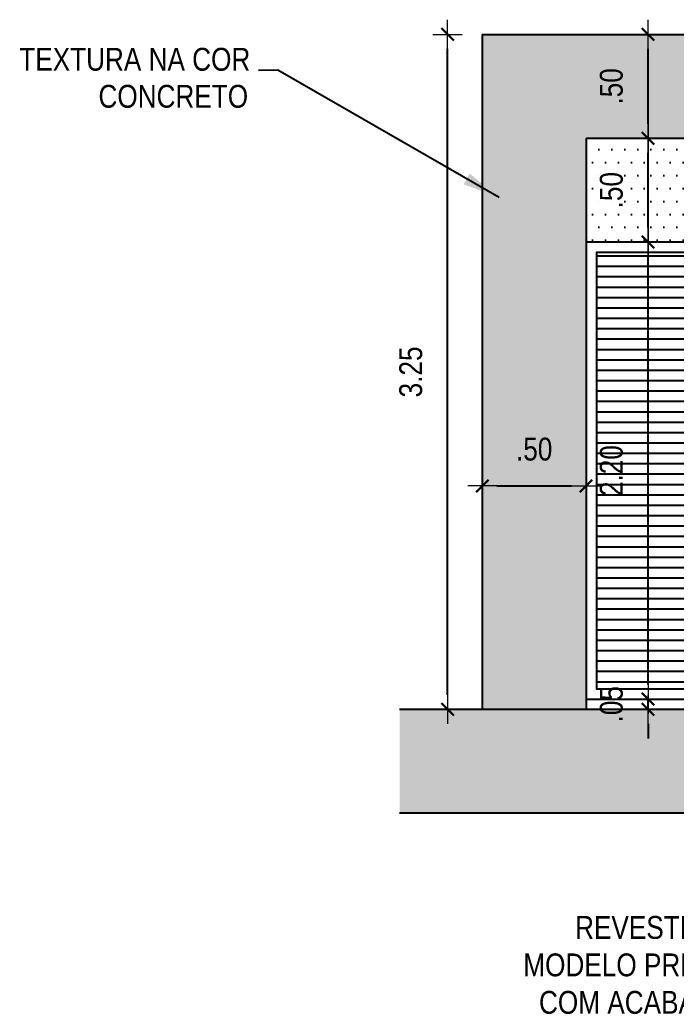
# Model space of a CAD drawing. Extents: x -178 to 151, y -135 to 745.
# Drawn here: x 100.637 to 103.798, y 734.399 to 739.186 of the extents above; entities that cross this region are included whole.
import ezdxf

# ---------------------------------------------------------------- set-up
doc = ezdxf.new("R2010")
doc.units = 0
doc.header["$MEASUREMENT"] = 0
doc.header["$PDSIZE"] = -5
doc.linetypes.add('CONTINU', pattern=[0])
doc.layers.get('0').update_dxf_attribs({"linetype": 'CONTINUOUS'})
doc.layers.get('Defpoints').update_dxf_attribs({"linetype": 'CONTINUOUS'})
for name, color, linetype in [('AME_FRZ', 7, 'CONTINUOUS'), ('AR-ALV', 5, 'CONTINUOUS'), ('COTAS', 7, 'CONTINUOUS'), ('TEXTO3', 4, 'CONTINUOUS')]:
    doc.layers.add(name, color=color, linetype=linetype)
for name, color, linetype, lineweight in [('E-Cta-W', 7, 'CONTINUOUS', 20), ('E-Pen-C', 4, 'CONTINUOUS', 15), ('E-Pen-G', 3, 'CONTINUOUS', 30)]:
    doc.layers.add(name, color=color, linetype=linetype, lineweight=lineweight)
doc.styles.add('F2', font='swissc.ttf')
doc.dimstyles.new('DIMENSION-1', dxfattribs={"dimtxt": 0.11, "dimasz": 0.07, "dimexe": 1, "dimexo": 0, "dimgap": 0.12, "dimtad": 1, "dimzin": 7, "dimdsep": 46, "dimtxsty": 'F2', "dimblk1": 'TRACO', "dimblk2": 'TRACO', "dimsah": 1, "dimcen": 1, "dimse1": 1, "dimse2": 1, "dimclrd": 256, "dimclre": 256, "dimclrt": 6, "dimadec": 0, "dimazin": 0, "dimtfac": 1, "dimtix": 1, "dimtmove": 2, "dimatfit": 3, "dimldrblk": 'TRACO', "dimfxl": 1, "dimtolj": 1, "dimtzin": 0, "dimarcsym": 0})
doc.dimstyles.get("Standard").update_dxf_attribs({"dimtxt": 0.18, "dimasz": 0.18, "dimexe": 0.18, "dimexo": 0.0625, "dimgap": 0.09, "dimtad": 0, "dimtih": 1, "dimtoh": 1, "dimdec": 4, "dimzin": 0, "dimdsep": 46, "dimtxsty": 'Standard', "dimcen": 0.09, "dimadec": 0, "dimazin": 0, "dimtfac": 1, "dimtdec": 4, "dimtofl": 0, "dimtmove": 0, "dimatfit": 3, "dimfxl": 1, "dimtolj": 1, "dimtzin": 0, "dimarcsym": 0})
pattern_1 = [(180, (118.83264, 0), (-0.03125, 0.0625), [0, -0.0625])]

# ---------------------------------------------------------------- blocks, each defined once
blk = doc.blocks.new('TRACO')
at = {"layer": 'E-Pen-C'}
for p, q in [((0, 1), (0, -1)), ((-1, 0), (1, 0))]:
    blk.add_line(p, q, dxfattribs=at)
at = {"layer": 'E-Pen-G'}
blk.add_line((-0.424, -0.424), (0.424, 0.424), dxfattribs=at)
blk = doc.blocks.new('*D411')
at = {"lineweight": -2}
blk.add_line((102.6972, 735.9363), (102.6972, 739.0463), dxfattribs=at)
at = {"layer": 'Defpoints', "color": 0, "linetype": 'Continuous'}
for p in [(102.6972, 739.1163), (103.0257, 739.1163), (103.0257, 735.8663)]:
    blk.add_point(p, dxfattribs=at)
at = {"linetype": 'Continuous', "lineweight": -2, "xscale": 0.07, "yscale": 0.07, "zscale": 0.07}
for p, rotation in [((102.6972, 739.1163), 90), ((102.6972, 735.8663), 270)]:
    blk.add_blockref('TRACO', p, dxfattribs=dict(at, rotation=rotation))
at = {"color": 6, "linetype": 'Continuous', "insert": (102.5206, 737.4913), "char_height": 0.11, "attachment_point": 5, "rotation": 90, "style": 'F2'}
blk.add_mtext('\\A1;3.25', dxfattribs=at)
blk = doc.blocks.new('*D412')
at = {"lineweight": -2}
blk.add_line((102.9346, 736.9426), (103.2946, 736.9426), dxfattribs=at)
at = {"layer": 'Defpoints', "color": 0, "linetype": 'Continuous'}
for p in [(102.8646, 737.2651), (103.3646, 737.2651), (103.3646, 736.9426)]:
    blk.add_point(p, dxfattribs=at)
at = {"linetype": 'Continuous', "lineweight": -2, "xscale": 0.07, "yscale": 0.07, "zscale": 0.07, "rotation": 180}
blk.add_blockref('TRACO', (102.8646, 736.9426), dxfattribs=at)
at = {"linetype": 'Continuous', "lineweight": -2, "xscale": 0.07, "yscale": 0.07, "zscale": 0.07}
blk.add_blockref('TRACO', (103.3646, 736.9426), dxfattribs=at)
at = {"color": 6, "linetype": 'Continuous', "insert": (103.1146, 737.119), "char_height": 0.11, "attachment_point": 5, "style": 'F2'}
blk.add_mtext('\\A1;.50', dxfattribs=at)
blk = doc.blocks.new('*D413')
at = {"lineweight": -2}
for p, q in [((103.6632, 735.9863), (103.6632, 736.0563)), ((103.6632, 735.8663), (103.6632, 735.9163)), ((103.6632, 735.7963), (103.6632, 735.7263))]:
    blk.add_line(p, q, dxfattribs=at)
at = {"layer": 'Defpoints', "color": 0, "linetype": 'Continuous'}
for p in [(103.3646, 735.9163), (103.6632, 735.9163), (103.3646, 735.8663)]:
    blk.add_point(p, dxfattribs=at)
at = {"linetype": 'Continuous', "lineweight": -2, "xscale": 0.07, "yscale": 0.07, "zscale": 0.07}
for p, rotation in [((103.6632, 735.9163), 270), ((103.6632, 735.8663), 90)]:
    blk.add_blockref('TRACO', p, dxfattribs=dict(at, rotation=rotation))
at = {"color": 6, "linetype": 'Continuous', "insert": (103.4868, 735.8913), "char_height": 0.11, "attachment_point": 5, "rotation": 90, "style": 'F2'}
blk.add_mtext('\\A1;.05', dxfattribs=at)
blk = doc.blocks.new('*D414')
at = {"lineweight": -2}
blk.add_line((103.6632, 735.9863), (103.6632, 738.0463), dxfattribs=at)
at = {"layer": 'Defpoints', "color": 0, "linetype": 'Continuous'}
for p in [(103.3646, 738.1163), (103.6632, 738.1163), (103.3646, 735.9163)]:
    blk.add_point(p, dxfattribs=at)
at = {"linetype": 'Continuous', "lineweight": -2, "xscale": 0.07, "yscale": 0.07, "zscale": 0.07}
for p, rotation in [((103.6632, 738.1163), 90), ((103.6632, 735.9163), 270)]:
    blk.add_blockref('TRACO', p, dxfattribs=dict(at, rotation=rotation))
at = {"color": 6, "linetype": 'Continuous', "insert": (103.4867, 737.0163), "char_height": 0.11, "attachment_point": 5, "rotation": 90, "style": 'F2'}
blk.add_mtext('\\A1;2.20', dxfattribs=at)
blk = doc.blocks.new('*D415')
at = {"lineweight": -2}
blk.add_line((103.6632, 738.1863), (103.6632, 738.5463), dxfattribs=at)
at = {"layer": 'Defpoints', "color": 0, "linetype": 'Continuous'}
for p in [(103.3646, 738.6163), (103.6632, 738.6163), (103.3646, 738.1163)]:
    blk.add_point(p, dxfattribs=at)
at = {"linetype": 'Continuous', "lineweight": -2, "xscale": 0.07, "yscale": 0.07, "zscale": 0.07}
for p, rotation in [((103.6632, 738.6163), 90), ((103.6632, 738.1163), 270)]:
    blk.add_blockref('TRACO', p, dxfattribs=dict(at, rotation=rotation))
at = {"color": 6, "linetype": 'Continuous', "insert": (103.4868, 738.3663), "char_height": 0.11, "attachment_point": 5, "rotation": 90, "style": 'F2'}
blk.add_mtext('\\A1;.50', dxfattribs=at)
blk = doc.blocks.new('*D416')
at = {"lineweight": -2}
blk.add_line((103.6632, 738.6863), (103.6632, 739.0463), dxfattribs=at)
at = {"layer": 'Defpoints', "color": 0, "linetype": 'Continuous'}
for p in [(102.8646, 739.1163), (103.6632, 739.1163), (103.3646, 738.6163)]:
    blk.add_point(p, dxfattribs=at)
at = {"linetype": 'Continuous', "lineweight": -2, "xscale": 0.07, "yscale": 0.07, "zscale": 0.07}
for p, rotation in [((103.6632, 739.1163), 90), ((103.6632, 738.6163), 270)]:
    blk.add_blockref('TRACO', p, dxfattribs=dict(at, rotation=rotation))
at = {"color": 6, "linetype": 'Continuous', "insert": (103.4868, 738.8663), "char_height": 0.11, "attachment_point": 5, "rotation": 90, "style": 'F2'}
blk.add_mtext('\\A1;.50', dxfattribs=at)

msp = doc.modelspace()

# ---------------------------------------------------------------- hatches: boundary and pattern name
h = msp.add_hatch()
h.set_pattern_fill('DOTS', color=6, style=0)
h.set_pattern_definition(pattern_1)
h.paths.add_polyline_path([(108.6646, 739.1163), (108.6646, 735.8663), (108.1646, 735.8663), (108.1646, 738.6163), (107.0399, 738.6163), (107.0337, 738.6271), (107.0268, 738.6163), (103.3646, 738.6163), (103.3646, 735.8663), (102.8646, 735.8663), (102.8646, 739.1163)])
h.paths.add_polyline_path([(109.8646, 735.8663), (109.7146, 735.8663), (109.7146, 739.1163), (109.8646, 739.1163)])
h = msp.add_hatch()
h.set_pattern_fill('DOTS,_O', color=4)
h.set_pattern_definition(pattern_1)
h.paths.add_polyline_path([(107.3646, 738.486), (107.3653, 738.486), (107.3646, 738.4872), (107.3646, 738.6163), (108.1646, 738.6163), (108.1646, 738.1163), (107.3646, 738.1163), (107.3646, 738.2677), (107.3653, 738.2677), (107.3646, 738.2689)])
h.paths.add_polyline_path([(103.3646, 738.6163), (106.3751, 738.6163), (106.4087, 738.5637), (106.4053, 738.5576), (106.3645, 738.486), (106.4057, 738.486), (106.3646, 738.4144), (106.409, 738.3449), (106.3645, 738.2677), (106.4057, 738.2677), (106.3646, 738.1961), (106.4087, 738.127), (106.4053, 738.121), (106.3646, 738.0496), (106.3646, 738.1163), (103.3646, 738.1163)])
at = {"layer": 'AME_FRZ', "linetype": 'Continuous'}
h = msp.add_hatch(dxfattribs=at)
h.set_pattern_fill('ANSI31', color=8, scale=0.4, angle=135, style=0)
h.set_pattern_definition([(7e-15, (118.83264, 0), (7e-18, -0.05), [])])
h.paths.add_polyline_path([(106.3146, 738.0663), (103.4146, 738.0663), (103.4146, 735.9663), (106.3146, 735.9663)])
h.paths.add_polyline_path([(108.1146, 738.0663), (107.4146, 738.0663), (107.4146, 735.9663), (108.1146, 735.9663)])
h.paths.add_polyline_path([(107.5652, 737.3098), (107.513, 737.3098), (107.513, 736.5022), (107.5652, 736.5022)], flags=16)
at = {"layer": 'COTAS', "linetype": 'CONTINU'}
h = msp.add_hatch(dxfattribs=at)
h.set_pattern_fill('ANSI38', color=8, scale=0.25, style=0)
h.set_pattern_definition([(135, (27.559263, -0.05), (0.0220970869, 0.0220970869), []), (45, (27.559263, -0.05), (0.0662912607, 0.0220970869), [0.078125, -0.046875])])
h.paths.add_polyline_path([(102.4664, 735.3663), (102.4664, 735.8663), (110.2844, 735.8663), (110.2844, 735.3663)])

# ---------------------------------------------------------------- linework, layer by layer
at = {"color": 1, "linetype": 'Continuous'}
msp.add_line((110.2844, 735.8663), (102.4664, 735.8663), dxfattribs=at)
at = {"layer": 'AR-ALV', "color": 7, "linetype": 'Continuous'}
for points in [[(106.3646, 738.1163), (103.3646, 738.1163), (103.3646, 735.9163), (106.3646, 735.9163)], [(106.3146, 738.0663), (103.4146, 738.0663), (103.4146, 735.9663), (106.3146, 735.9663)]]:
    msp.add_lwpolyline(points, close=True, dxfattribs=at)
at = {"layer": 'COTAS', "color": 8, "linetype": 'CONTINU'}
msp.add_line((110.2844, 735.3663), (102.4664, 735.3663), dxfattribs=at)
at = {"layer": 'TEXTO3', "color": 1}
for p, q in [((102.8646, 739.1163), (102.8646, 735.8663)), ((102.8646, 739.1163), (108.6646, 739.1163)), ((103.3646, 738.6163), (103.3646, 735.8663)), ((103.3646, 738.6163), (108.1646, 738.6163))]:
    msp.add_line(p, q, dxfattribs=at)

# ---------------------------------------------------------------- texts
at = {"color": 6, "style": 'F2'}
for s, p in [('TEXTURA NA COR', (100.6345, 738.9417)), ('CONCRETO', (101.0159, 738.7634)), ('REVESTIMENTO 3D CIMENTÍCIO', (103.3117, 734.7619, -9.7194)), ('MODELO PREDEFINIDO OU SIMILAR', (103.0623, 734.5815, -9.7194)), ('COM ACABAMENTO TIPO PINTURA', (103.1379, 734.4011, -9.7194))]:
    msp.add_text(s, height=0.11, dxfattribs=at).set_placement(p)

# ---------------------------------------------------------------- dimensions: what is measured, and where the dimension line sits
at = {"color": 8, "linetype": 'Continuous'}
for base, p1, p2, angle, picture, middle in [((102.6972, 739.1163), (103.0257, 735.8663), (103.0257, 739.1163), 90, '*D411', (102.5206, 737.4913)), ((103.6632, 739.1163), (103.3646, 738.6163), (102.8646, 739.1163), 90, '*D416', (103.4868, 738.8663)), ((103.6632, 738.6163), (103.3646, 738.1163), (103.3646, 738.6163), 90, '*D415', (103.4868, 738.3663)), ((103.6632, 738.1163), (103.3646, 735.9163), (103.3646, 738.1163), 90, '*D414', (103.4867, 737.0163)), ((103.3646, 736.9426), (102.8646, 737.2651), (103.3646, 737.2651), 180, '*D412', (103.1146, 737.119)), ((103.6632, 735.9163), (103.3646, 735.8663), (103.3646, 735.9163), 90, '*D413', (103.4868, 735.8913))]:
    dim = msp.add_linear_dim(base=base, p1=p1, p2=p2, angle=angle, dimstyle='DIMENSION-1', override={"dimfxl": 0.1}, dxfattribs=at)
    dim.commit()
    dim.dimension.update_dxf_attribs({"geometry": picture, "text_midpoint": middle})

# ---------------------------------------------------------------- leaders
at = {"layer": 'E-Cta-W', "color": 4}
msp.add_leader([(102.9457, 738.3307), (101.8794, 738.9446), (101.7866, 738.9428)], dimstyle='Standard', dxfattribs=at)

doc.saveas('drawing.dxf')
